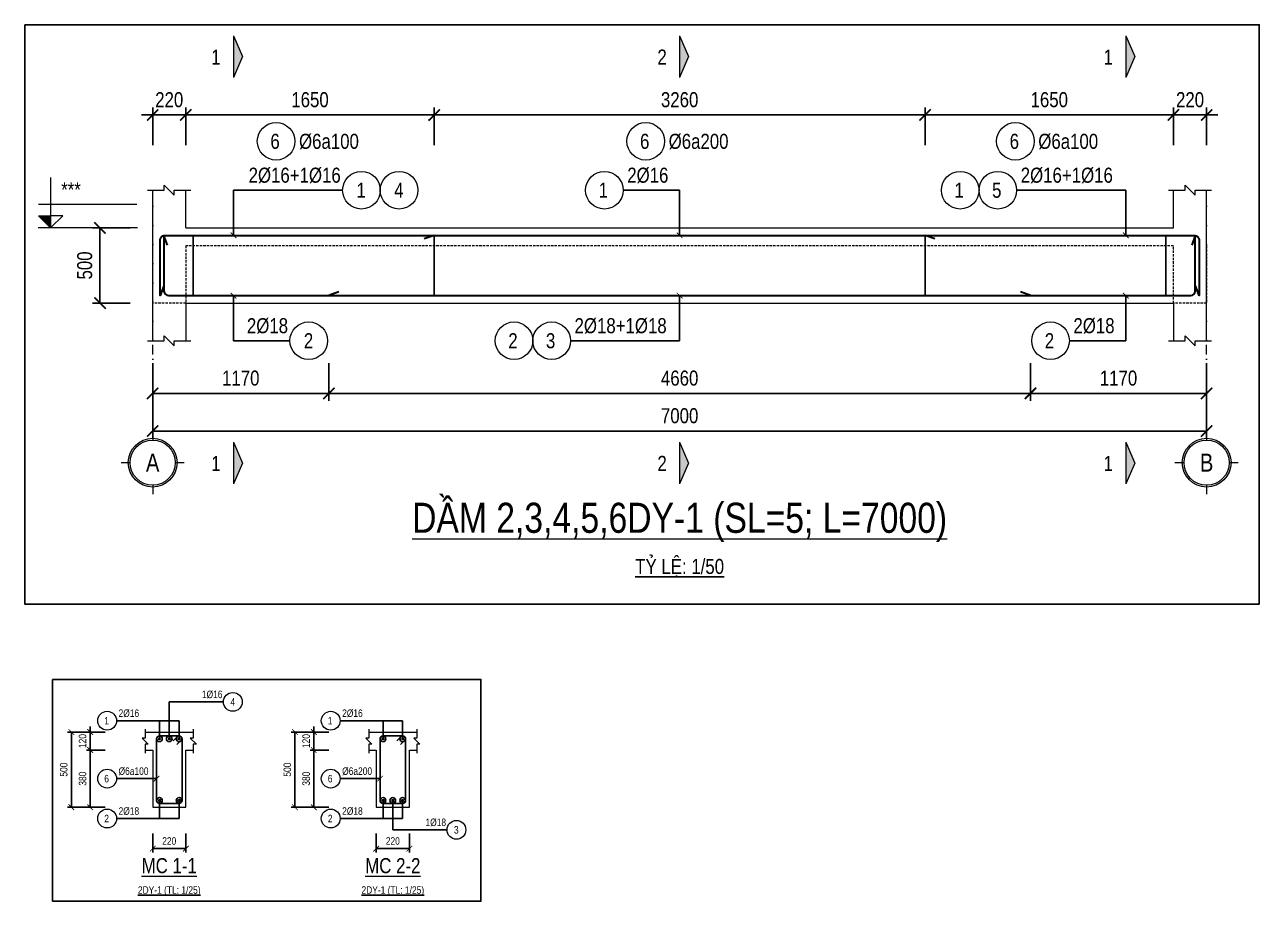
# Model space of a CAD drawing. Extents: x -165145 to 691808, y -202842 to 311040.
# Drawn here: x 213845 to 222045, y -94045 to -88220 of the extents above; entities that cross this region are included whole.
import ezdxf
from ezdxf.enums import TextEntityAlignment as Align

# ---------------------------------------------------------------- set-up
doc = ezdxf.new("R2010")
doc.units = 0
doc.header["$LTSCALE"] = 10
doc.header["$MEASUREMENT"] = 0
doc.linetypes.add('DASHDOT2', pattern=[12.7, 6.35, -3.175, 0, -3.175])
doc.linetypes.add('HIDDEN', pattern=[2.3807, 1.587, -0.7937])
doc.layers.get('0').update_dxf_attribs({"linetype": 'CONTINUOUS'})
doc.layers.get('Defpoints').update_dxf_attribs({"color": 5, "linetype": 'CONTINUOUS'})
for name, color, linetype, lineweight in [('DCE_BaoBeTong', 4, 'CONTINUOUS', 18), ('DCE_Block', 8, 'CONTINUOUS', 9), ('DCE_Dim', 254, 'CONTINUOUS', 9), ('DCE_MCZiCZac', 144, 'CONTINUOUS', 13), ('DCE_NetKhuat', 9, 'HIDDEN', 5), ('Dce_text', 7, 'CONTINUOUS', 13), ('DCE_ThepChu', 1, 'CONTINUOUS', 35), ('DCE_ThepDai', 220, 'CONTINUOUS', 25), ('DCE_Truc', 8, 'DASHDOT2', 13)]:
    doc.layers.add(name, color=color, linetype=linetype, lineweight=lineweight)
doc.styles.add('Dce_Text', font='arial.ttf', dxfattribs={"width": 0.8})
doc.dimstyles.new('Dce_207MV', dxfattribs={"dimscale": 25, "dimtxt": 2.5, "dimasz": 1.5, "dimexe": 1, "dimexo": 2, "dimgap": 1, "dimtad": 1, "dimdec": 0, "dimrnd": 5, "dimtxsty": 'Dce_Text', "dimblk": 'ARCHTICK', "dimcen": 2.5, "dimclrd": 8, "dimclre": 8, "dimclrt": 3, "dimadec": 0, "dimazin": 0, "dimtfac": 1, "dimtdec": 0, "dimtix": 1, "dimtmove": 2, "dimatfit": 3, "dimldrblk": 'DOTBLANK', "dimfxl": 1, "dimarcsym": 0})
doc.dimstyles.new('Dce_208MV', dxfattribs={"dimscale": 25, "dimtxt": 2.5, "dimasz": 1.5, "dimexe": 1, "dimexo": 2, "dimgap": 1, "dimtad": 1, "dimdec": 0, "dimrnd": 5, "dimtxsty": 'Dce_Text', "dimblk": 'ARCHTICK', "dimcen": 2.5, "dimclrd": 8, "dimclre": 8, "dimclrt": 3, "dimadec": 0, "dimazin": 0, "dimtfac": 1, "dimtdec": 0, "dimtix": 1, "dimtmove": 2, "dimatfit": 3, "dimldrblk": 'ARCHTICK', "dimfxl": 1, "dimarcsym": 0})
doc.dimstyles.new('Dce_25MV', dxfattribs={"dimscale": 25, "dimtxt": 2, "dimasz": 1.5, "dimexe": 1, "dimexo": 2, "dimgap": 1, "dimtad": 1, "dimdec": 0, "dimrnd": 5, "dimtxsty": 'Dce_Text', "dimblk": 'ARCHTICK', "dimcen": 2.5, "dimclrd": 8, "dimclre": 8, "dimclrt": 3, "dimadec": 0, "dimazin": 0, "dimtfac": 1, "dimtdec": 0, "dimtix": 1, "dimtmove": 2, "dimatfit": 3, "dimldrblk": 'OBLIQUE', "dimfxl": 4, "dimfxlon": 1, "dimarcsym": 0})
doc.dimstyles.new('Dce_50MV', dxfattribs={"dimscale": 50, "dimtxt": 2, "dimasz": 1.5, "dimexe": 1, "dimexo": 2, "dimgap": 1, "dimtad": 1, "dimdec": 0, "dimtxsty": 'Dce_Text', "dimblk": 'ARCHTICK', "dimcen": 2.5, "dimclrd": 8, "dimclre": 8, "dimclrt": 3, "dimadec": 0, "dimazin": 0, "dimtfac": 1, "dimtdec": 0, "dimtix": 1, "dimtmove": 2, "dimatfit": 3, "dimldrblk": 'ARCHTICK', "dimfxl": 4, "dimfxlon": 1, "dimarcsym": 0})

# ---------------------------------------------------------------- blocks, each defined once
blk = doc.blocks.new('Dce_KhTenDam')
at = {"color": 255, "linetype": 'ByBlock', "lineweight": -2, "style": 'Dce_Text', "width": 0.8}
blk.add_attdef('TENDAM', text='', height=2, dxfattribs=at).set_placement((0, 0.735), align=Align.CENTER)
at = {"color": 11, "lineweight": 25, "style": 'Dce_Text', "width": 0.8}
blk.add_attdef('TL', text='', height=1, dxfattribs=at).set_placement((0, -1.999), align=Align.CENTER)
blk = doc.blocks.new('Dce_CaoTrinh')
blk.add_hatch(color=256).paths.add_polyline_path([(-11.56, 1.6), (-13.17, 1.6), (-11.56, 0)])
at = {"ltscale": 50}
h = blk.add_hatch(dxfattribs=at)
h.set_pattern_fill('ANSI31', color=8, scale=1.406251, style=0)
h.set_pattern_definition([(45, (-11.5613, 0), (-3.157, 3.157), [])])
h.paths.add_polyline_path([(-11.56, 1.6), (-11.56, 0), (-9.95, 1.6)])
at = {"color": 8, "ltscale": 50}
for p, q in [((-13.15, 3.14), (-0.09, 3.14)), ((0, 0), (-13.2, 0))]:
    blk.add_line(p, q, dxfattribs=at)
for points in [[(-11.56, 6.69), (-11.56, 0)], [(-11.56, 0), (-13.17, 1.6), (-11.56, 1.6)], [(-11.56, 0), (-9.95, 1.6), (-11.56, 1.6)]]:
    blk.add_lwpolyline(points, dxfattribs=at)
at = {"color": 3, "style": 'Dce_Text', "width": 0.8}
blk.add_attdef('CT', (-10.15, 4.07), '', height=2, dxfattribs=at)
blk = doc.blocks.new('Dce_KhTenTruc')
at = {"layer": 'DCE_Block'}
blk.add_circle((0, -3.5), 2.7, dxfattribs=at)
at = {"layer": 'DCE_Block', "color": 3}
blk.add_circle((0, -3.5), 2.5, dxfattribs=at)
at = {"layer": 'DCE_Truc'}
for p, q in [((0, 0), (0, -1)), ((-3.5, -3.5), (-2.5, -3.5)), ((2.5, -3.5), (3.5, -3.5)), ((0, -6), (0, -7))]:
    blk.add_line(p, q, dxfattribs=at)
at = {"layer": 'Dce_text', "color": 2, "style": 'Dce_Text', "width": 0.8}
blk.add_attdef('TRUC', text='', height=2, dxfattribs=at).set_placement((0, -4.5), align=Align.CENTER)
blk = doc.blocks.new('_ArchTick')
at = {"color": 0, "linetype": 'ByBlock', "const_width": 0.15}
blk.add_lwpolyline([(-0.5, -0.5), (0.5, 0.5)], dxfattribs=at)
blk = doc.blocks.new('*D2262')
at = {"layer": 'DCE_Dim', "color": 8, "lineweight": -2, "transparency": 16777216}
for p, q in [((214545.4, -89570.1), (214295.4, -89570.1)), ((214345.4, -89570.1), (214345.4, -90070.1)), ((214545.4, -90070.1), (214295.4, -90070.1))]:
    blk.add_line(p, q, dxfattribs=at)
at = {"layer": 'Defpoints', "color": 0, "transparency": 16777216}
for p in [(214695.4, -89570.1), (214345.4, -90070.1), (214695.4, -90070.1)]:
    blk.add_point(p, dxfattribs=at)
at = {"layer": 'DCE_Dim', "color": 8, "lineweight": -2, "transparency": 16777216, "xscale": 75, "yscale": 75, "zscale": 75}
for p, rotation in [((214345.4, -89570.1), 90), ((214345.4, -90070.1), 270)]:
    blk.add_blockref('_ArchTick', p, dxfattribs=dict(at, rotation=rotation))
at = {"layer": 'DCE_Dim', "color": 3, "transparency": 16777216, "insert": (214244.3, -89820.1), "char_height": 100, "attachment_point": 5, "rotation": 90, "style": 'Dce_Text'}
blk.add_mtext('500', dxfattribs=at)
blk = doc.blocks.new('*D2263')
at = {"layer": 'DCE_Dim', "color": 8, "lineweight": -2, "transparency": 16777216}
for p, q in [((214695.4, -90720.1), (214695.4, -90970.1)), ((221695.4, -90720.1), (221695.4, -90970.1)), ((214695.4, -90920.1), (221695.4, -90920.1))]:
    blk.add_line(p, q, dxfattribs=at)
at = {"layer": 'Defpoints', "color": 0, "transparency": 16777216}
for p in [(214695.4, -90320.1), (221695.4, -90320.1), (221695.4, -90920.1)]:
    blk.add_point(p, dxfattribs=at)
at = {"layer": 'DCE_Dim', "color": 8, "lineweight": -2, "transparency": 16777216, "xscale": 75, "yscale": 75, "zscale": 75, "rotation": 180}
blk.add_blockref('_ArchTick', (214695.4, -90920.1), dxfattribs=at)
at = {"layer": 'DCE_Dim', "color": 8, "lineweight": -2, "transparency": 16777216, "xscale": 75, "yscale": 75, "zscale": 75}
blk.add_blockref('_ArchTick', (221695.4, -90920.1), dxfattribs=at)
at = {"layer": 'DCE_Dim', "color": 3, "transparency": 16777216, "insert": (218195.4, -90819.1), "char_height": 100, "attachment_point": 5, "style": 'Dce_Text'}
blk.add_mtext('7000', dxfattribs=at)
blk = doc.blocks.new('*D2264')
at = {"layer": 'DCE_Dim', "color": 8, "lineweight": -2, "transparency": 16777216}
for p, q in [((214695.4, -90470.1), (214695.4, -90720.1)), ((215865.4, -90470.1), (215865.4, -90720.1)), ((214695.4, -90670.1), (215865.4, -90670.1))]:
    blk.add_line(p, q, dxfattribs=at)
at = {"layer": 'Defpoints', "color": 0, "transparency": 16777216}
for p in [(214695.4, -90320.1), (215865.4, -90320.1), (215865.4, -90670.1)]:
    blk.add_point(p, dxfattribs=at)
at = {"layer": 'DCE_Dim', "color": 8, "lineweight": -2, "transparency": 16777216, "xscale": 75, "yscale": 75, "zscale": 75, "rotation": 180}
blk.add_blockref('_ArchTick', (214695.4, -90670.1), dxfattribs=at)
at = {"layer": 'DCE_Dim', "color": 8, "lineweight": -2, "transparency": 16777216, "xscale": 75, "yscale": 75, "zscale": 75}
blk.add_blockref('_ArchTick', (215865.4, -90670.1), dxfattribs=at)
at = {"layer": 'DCE_Dim', "color": 3, "transparency": 16777216, "insert": (215280.4, -90569.1), "char_height": 100, "attachment_point": 5, "style": 'Dce_Text'}
blk.add_mtext('1170', dxfattribs=at)
blk = doc.blocks.new('*D2265')
at = {"layer": 'DCE_Dim', "color": 8, "lineweight": -2, "transparency": 16777216}
for p, q in [((215865.4, -90470.1), (215865.4, -90720.1)), ((220525.4, -90470.1), (220525.4, -90720.1)), ((215865.4, -90670.1), (220525.4, -90670.1))]:
    blk.add_line(p, q, dxfattribs=at)
at = {"layer": 'Defpoints', "color": 0, "transparency": 16777216}
for p in [(215865.4, -90320.1), (220525.4, -90320.1), (220525.4, -90670.1)]:
    blk.add_point(p, dxfattribs=at)
at = {"layer": 'DCE_Dim', "color": 8, "lineweight": -2, "transparency": 16777216, "xscale": 75, "yscale": 75, "zscale": 75, "rotation": 180}
blk.add_blockref('_ArchTick', (215865.4, -90670.1), dxfattribs=at)
at = {"layer": 'DCE_Dim', "color": 8, "lineweight": -2, "transparency": 16777216, "xscale": 75, "yscale": 75, "zscale": 75}
blk.add_blockref('_ArchTick', (220525.4, -90670.1), dxfattribs=at)
at = {"layer": 'DCE_Dim', "color": 3, "transparency": 16777216, "insert": (218195.4, -90569.1), "char_height": 100, "attachment_point": 5, "style": 'Dce_Text'}
blk.add_mtext('4660', dxfattribs=at)
blk = doc.blocks.new('*D2266')
at = {"layer": 'DCE_Dim', "color": 8, "lineweight": -2, "transparency": 16777216}
for p, q in [((220525.4, -90470.1), (220525.4, -90720.1)), ((221695.4, -90470.1), (221695.4, -90720.1)), ((220525.4, -90670.1), (221695.4, -90670.1))]:
    blk.add_line(p, q, dxfattribs=at)
at = {"layer": 'Defpoints', "color": 0, "transparency": 16777216}
for p in [(220525.4, -90320.1), (221695.4, -90320.1), (221695.4, -90670.1)]:
    blk.add_point(p, dxfattribs=at)
at = {"layer": 'DCE_Dim', "color": 8, "lineweight": -2, "transparency": 16777216, "xscale": 75, "yscale": 75, "zscale": 75, "rotation": 180}
blk.add_blockref('_ArchTick', (220525.4, -90670.1), dxfattribs=at)
at = {"layer": 'DCE_Dim', "color": 8, "lineweight": -2, "transparency": 16777216, "xscale": 75, "yscale": 75, "zscale": 75}
blk.add_blockref('_ArchTick', (221695.4, -90670.1), dxfattribs=at)
at = {"layer": 'DCE_Dim', "color": 3, "transparency": 16777216, "insert": (221110.4, -90569.1), "char_height": 100, "attachment_point": 5, "style": 'Dce_Text'}
blk.add_mtext('1170', dxfattribs=at)
blk = doc.blocks.new('*D2267')
at = {"layer": 'DCE_Dim', "color": 8, "lineweight": -2, "transparency": 16777216}
for p, q in [((214695.4, -89020.1), (214695.4, -88770.1)), ((214915.4, -89020.1), (214915.4, -88770.1)), ((214695.4, -88820.1), (214620.4, -88820.1)), ((214695.4, -88820.1), (214915.4, -88820.1)), ((214915.4, -88820.1), (214990.4, -88820.1))]:
    blk.add_line(p, q, dxfattribs=at)
at = {"layer": 'Defpoints', "color": 0, "transparency": 16777216}
for p in [(214915.4, -88820.1), (214695.4, -89320.1), (214915.4, -89320.1)]:
    blk.add_point(p, dxfattribs=at)
at = {"layer": 'DCE_Dim', "color": 8, "lineweight": -2, "transparency": 16777216, "xscale": 75, "yscale": 75, "zscale": 75}
blk.add_blockref('_ArchTick', (214695.4, -88820.1), dxfattribs=at)
at = {"layer": 'DCE_Dim', "color": 8, "lineweight": -2, "transparency": 16777216, "xscale": 75, "yscale": 75, "zscale": 75, "rotation": 180}
blk.add_blockref('_ArchTick', (214915.4, -88820.1), dxfattribs=at)
at = {"layer": 'DCE_Dim', "color": 3, "transparency": 16777216, "insert": (214805.4, -88719.1), "char_height": 100, "attachment_point": 5, "style": 'Dce_Text'}
blk.add_mtext('220', dxfattribs=at)
blk = doc.blocks.new('*D2268')
at = {"layer": 'DCE_Dim', "color": 8, "lineweight": -2, "transparency": 16777216}
for p, q in [((214915.4, -89020.1), (214915.4, -88770.1)), ((216565.4, -89020.1), (216565.4, -88770.1)), ((214915.4, -88820.1), (216565.4, -88820.1))]:
    blk.add_line(p, q, dxfattribs=at)
at = {"layer": 'Defpoints', "color": 0, "transparency": 16777216}
for p in [(216565.4, -88820.1), (214915.4, -89320.1), (216565.4, -89320.1)]:
    blk.add_point(p, dxfattribs=at)
at = {"layer": 'DCE_Dim', "color": 8, "lineweight": -2, "transparency": 16777216, "xscale": 75, "yscale": 75, "zscale": 75, "rotation": 180}
blk.add_blockref('_ArchTick', (214915.4, -88820.1), dxfattribs=at)
at = {"layer": 'DCE_Dim', "color": 8, "lineweight": -2, "transparency": 16777216, "xscale": 75, "yscale": 75, "zscale": 75}
blk.add_blockref('_ArchTick', (216565.4, -88820.1), dxfattribs=at)
at = {"layer": 'DCE_Dim', "color": 3, "transparency": 16777216, "insert": (215740.4, -88719.1), "char_height": 100, "attachment_point": 5, "style": 'Dce_Text'}
blk.add_mtext('1650', dxfattribs=at)
blk = doc.blocks.new('Dce_KhtThepDai')
blk.add_circle((-4.5, -3.5), 2.5)
at = {"color": 11, "style": 'Dce_Text', "width": 0.8}
blk.add_attdef('SH', text='', height=2, dxfattribs=at).set_placement((-4.64, -4.5), align=Align.CENTER)
at = {"color": 3, "style": 'Dce_Text', "width": 0.8}
blk.add_attdef('DKVAKC', (-1.46, -4.5), '', height=2, dxfattribs=at)
blk = doc.blocks.new('*D2269')
at = {"layer": 'DCE_Dim', "color": 8, "lineweight": -2, "transparency": 16777216}
for p, q in [((216565.4, -89020.1), (216565.4, -88770.1)), ((219825.4, -89020.1), (219825.4, -88770.1)), ((216565.4, -88820.1), (219825.4, -88820.1))]:
    blk.add_line(p, q, dxfattribs=at)
at = {"layer": 'Defpoints', "color": 0, "transparency": 16777216}
for p in [(219825.4, -88820.1), (216565.4, -89320.1), (219825.4, -89320.1)]:
    blk.add_point(p, dxfattribs=at)
at = {"layer": 'DCE_Dim', "color": 8, "lineweight": -2, "transparency": 16777216, "xscale": 75, "yscale": 75, "zscale": 75, "rotation": 180}
blk.add_blockref('_ArchTick', (216565.4, -88820.1), dxfattribs=at)
at = {"layer": 'DCE_Dim', "color": 8, "lineweight": -2, "transparency": 16777216, "xscale": 75, "yscale": 75, "zscale": 75}
blk.add_blockref('_ArchTick', (219825.4, -88820.1), dxfattribs=at)
at = {"layer": 'DCE_Dim', "color": 3, "transparency": 16777216, "insert": (218195.4, -88719), "char_height": 100, "attachment_point": 5, "style": 'Dce_Text'}
blk.add_mtext('3260', dxfattribs=at)
blk = doc.blocks.new('*D2270')
at = {"layer": 'DCE_Dim', "color": 8, "lineweight": -2, "transparency": 16777216}
for p, q in [((219825.4, -89020.1), (219825.4, -88770.1)), ((221475.4, -89020.1), (221475.4, -88770.1)), ((219825.4, -88820.1), (221475.4, -88820.1))]:
    blk.add_line(p, q, dxfattribs=at)
at = {"layer": 'Defpoints', "color": 0, "transparency": 16777216}
for p in [(221475.4, -88820.1), (219825.4, -89320.1), (221475.4, -89320.1)]:
    blk.add_point(p, dxfattribs=at)
at = {"layer": 'DCE_Dim', "color": 8, "lineweight": -2, "transparency": 16777216, "xscale": 75, "yscale": 75, "zscale": 75, "rotation": 180}
blk.add_blockref('_ArchTick', (219825.4, -88820.1), dxfattribs=at)
at = {"layer": 'DCE_Dim', "color": 8, "lineweight": -2, "transparency": 16777216, "xscale": 75, "yscale": 75, "zscale": 75}
blk.add_blockref('_ArchTick', (221475.4, -88820.1), dxfattribs=at)
at = {"layer": 'DCE_Dim', "color": 3, "transparency": 16777216, "insert": (220650.4, -88719.1), "char_height": 100, "attachment_point": 5, "style": 'Dce_Text'}
blk.add_mtext('1650', dxfattribs=at)
blk = doc.blocks.new('*D2271')
at = {"layer": 'DCE_Dim', "color": 8, "lineweight": -2, "transparency": 16777216}
for p, q in [((221475.4, -89020.1), (221475.4, -88770.1)), ((221695.4, -89020.1), (221695.4, -88770.1)), ((221475.4, -88820.1), (221400.4, -88820.1)), ((221475.4, -88820.1), (221695.4, -88820.1)), ((221695.4, -88820.1), (221770.4, -88820.1))]:
    blk.add_line(p, q, dxfattribs=at)
at = {"layer": 'Defpoints', "color": 0, "transparency": 16777216}
for p in [(221695.4, -88820.1), (221475.4, -89320.1), (221695.4, -89320.1)]:
    blk.add_point(p, dxfattribs=at)
at = {"layer": 'DCE_Dim', "color": 8, "lineweight": -2, "transparency": 16777216, "xscale": 75, "yscale": 75, "zscale": 75}
blk.add_blockref('_ArchTick', (221475.4, -88820.1), dxfattribs=at)
at = {"layer": 'DCE_Dim', "color": 8, "lineweight": -2, "transparency": 16777216, "xscale": 75, "yscale": 75, "zscale": 75, "rotation": 180}
blk.add_blockref('_ArchTick', (221695.4, -88820.1), dxfattribs=at)
at = {"layer": 'DCE_Dim', "color": 3, "transparency": 16777216, "insert": (221585.4, -88719.1), "char_height": 100, "attachment_point": 5, "style": 'Dce_Text'}
blk.add_mtext('220', dxfattribs=at)
blk = doc.blocks.new('Dce_KhtMcThepChu')
blk.add_circle((-2.5, 0), 2.5)
at = {"color": 3, "style": 'Dce_Text', "width": 0.8}
blk.add_attdef('DKVAKC', (0.54, 1), '', height=2, dxfattribs=at)
at = {"color": 11, "style": 'Dce_Text', "width": 0.8}
blk.add_attdef('SH', text='', height=2, dxfattribs=at).set_placement((-2.64, -1), align=Align.CENTER)
blk = doc.blocks.new('Dce_KhMatCat')
at = {"color": 255, "linetype": 'ByBlock', "lineweight": -2, "style": 'Dce_Text', "width": 0.8}
blk.add_attdef('TENMATCAT', text='', height=2, dxfattribs=at).set_placement((0, 0.74), align=Align.CENTER)
at = {"color": 11, "lineweight": 25, "style": 'Dce_Text', "width": 0.8}
blk.add_attdef('TL', text='', height=1, dxfattribs=at).set_placement((0, -2), align=Align.CENTER)
blk = doc.blocks.new('*D2272')
at = {"layer": 'DCE_Dim', "color": 8, "lineweight": -2, "transparency": 16777216}
for p, q in [((214255.4, -92920.1), (214130.4, -92920.1)), ((214155.4, -92920.1), (214155.4, -93420.1)), ((214255.4, -93420.1), (214130.4, -93420.1))]:
    blk.add_line(p, q, dxfattribs=at)
at = {"layer": 'Defpoints', "color": 0, "transparency": 16777216}
for p in [(214455.4, -92920.1), (214155.4, -93420.1), (214455.4, -93420.1)]:
    blk.add_point(p, dxfattribs=at)
at = {"layer": 'DCE_Dim', "color": 8, "lineweight": -2, "transparency": 16777216, "xscale": 37.5, "yscale": 37.5, "zscale": 37.5}
for p, rotation in [((214155.4, -92920.1), 90), ((214155.4, -93420.1), 270)]:
    blk.add_blockref('_ArchTick', p, dxfattribs=dict(at, rotation=rotation))
at = {"layer": 'DCE_Dim', "color": 3, "transparency": 16777216, "insert": (214104.9, -93170.1), "char_height": 50, "attachment_point": 5, "rotation": 90, "style": 'Dce_Text'}
blk.add_mtext('500', dxfattribs=at)
blk = doc.blocks.new('_Oblique')
at = {"color": 0, "linetype": 'ByBlock', "lineweight": -2}
blk.add_line((-0.5, -0.5), (0.5, 0.5), dxfattribs=at)
blk = doc.blocks.new('*D2273')
at = {"layer": 'DCE_Dim', "color": 8, "lineweight": -2, "transparency": 16777216}
for p, q in [((214280.4, -92920.1), (214280.4, -92882.6)), ((214380.4, -92920.1), (214255.4, -92920.1)), ((214280.4, -92920.1), (214280.4, -93040.1)), ((214380.4, -93040.1), (214255.4, -93040.1)), ((214280.4, -93040.1), (214280.4, -93077.6))]:
    blk.add_line(p, q, dxfattribs=at)
at = {"layer": 'Defpoints', "color": 0, "transparency": 16777216}
for p in [(214455.4, -92920.1), (214280.4, -93040.1), (214455.4, -93040.1)]:
    blk.add_point(p, dxfattribs=at)
at = {"layer": 'DCE_Dim', "color": 8, "lineweight": -2, "transparency": 16777216, "xscale": 37.5, "yscale": 37.5, "zscale": 37.5}
for p, rotation in [((214280.4, -92920.1), 270), ((214280.4, -93040.1), 90)]:
    blk.add_blockref('_ArchTick', p, dxfattribs=dict(at, rotation=rotation))
at = {"layer": 'DCE_Dim', "color": 3, "transparency": 16777216, "insert": (214229.9, -92980.1), "char_height": 50, "attachment_point": 5, "rotation": 90, "style": 'Dce_Text'}
blk.add_mtext('120', dxfattribs=at)
blk = doc.blocks.new('*D2274')
at = {"layer": 'DCE_Dim', "color": 8, "lineweight": -2, "transparency": 16777216}
for p, q in [((214380.4, -93040.1), (214255.4, -93040.1)), ((214280.4, -93040.1), (214280.4, -93420.1)), ((214380.4, -93420.1), (214255.4, -93420.1))]:
    blk.add_line(p, q, dxfattribs=at)
at = {"layer": 'Defpoints', "color": 0, "transparency": 16777216}
for p in [(214455.4, -93040.1), (214280.4, -93420.1), (214455.4, -93420.1)]:
    blk.add_point(p, dxfattribs=at)
at = {"layer": 'DCE_Dim', "color": 8, "lineweight": -2, "transparency": 16777216, "xscale": 37.5, "yscale": 37.5, "zscale": 37.5}
for p, rotation in [((214280.4, -93040.1), 90), ((214280.4, -93420.1), 270)]:
    blk.add_blockref('_ArchTick', p, dxfattribs=dict(at, rotation=rotation))
at = {"layer": 'DCE_Dim', "color": 3, "transparency": 16777216, "insert": (214229.9, -93230.1), "char_height": 50, "attachment_point": 5, "rotation": 90, "style": 'Dce_Text'}
blk.add_mtext('380', dxfattribs=at)
blk = doc.blocks.new('*D2275')
at = {"layer": 'DCE_Dim', "color": 8, "lineweight": -2, "transparency": 16777216}
for p, q in [((214695.4, -93595.1), (214695.4, -93720.1)), ((214915.4, -93595.1), (214915.4, -93720.1)), ((214695.4, -93695.1), (214915.4, -93695.1))]:
    blk.add_line(p, q, dxfattribs=at)
at = {"layer": 'Defpoints', "color": 0, "transparency": 16777216}
for p in [(214695.4, -93520.1), (214915.4, -93520.1), (214915.4, -93695.1)]:
    blk.add_point(p, dxfattribs=at)
at = {"layer": 'DCE_Dim', "color": 8, "lineweight": -2, "transparency": 16777216, "xscale": 37.5, "yscale": 37.5, "zscale": 37.5, "rotation": 180}
blk.add_blockref('_ArchTick', (214695.4, -93695.1), dxfattribs=at)
at = {"layer": 'DCE_Dim', "color": 8, "lineweight": -2, "transparency": 16777216, "xscale": 37.5, "yscale": 37.5, "zscale": 37.5}
blk.add_blockref('_ArchTick', (214915.4, -93695.1), dxfattribs=at)
at = {"layer": 'DCE_Dim', "color": 3, "transparency": 16777216, "insert": (214805.4, -93644.6), "char_height": 50, "attachment_point": 5, "style": 'Dce_Text'}
blk.add_mtext('220', dxfattribs=at)
blk = doc.blocks.new('_DotBlank')
at = {"color": 0, "linetype": 'ByBlock', "lineweight": -2}
blk.add_line((-0.5, 0), (-1, 0), dxfattribs=at)
blk.add_circle((0, 0), 0.5, dxfattribs=at)
blk = doc.blocks.new('Dce_McThepChu')
at = {"color": 0}
for p, q in [((-0.5, 0), (0.5, 0)), ((-0.35, 0.35), (0.35, -0.35)), ((0.35, 0.35), (-0.35, -0.35)), ((0, 0.5), (0, -0.5))]:
    blk.add_line(p, q, dxfattribs=at)
at = {"color": 0, "const_width": 0.0833}
blk.add_lwpolyline([(-0.5, 0, 1), (0.5, 0, 1), (-0.5, 0, 1)], format="xyb", dxfattribs=at)
blk = doc.blocks.new('Dce_KhtMcThepTangCuong')
blk.add_circle((2.5, 0), 2.5)
at = {"color": 3, "style": 'Dce_Text', "width": 0.8}
blk.add_attdef('DKVAKC', text='', height=2, dxfattribs=at).set_placement((-0.25, 1), align=Align.RIGHT)
at = {"color": 11, "style": 'Dce_Text', "width": 0.8}
blk.add_attdef('SH', text='', height=2, dxfattribs=at).set_placement((2.47, -1), align=Align.CENTER)
blk = doc.blocks.new('*D2276')
at = {"layer": 'DCE_Dim', "color": 8, "lineweight": -2, "transparency": 16777216}
for p, q in [((215740.4, -92920.1), (215615.4, -92920.1)), ((215640.4, -92920.1), (215640.4, -93420.1)), ((215740.4, -93420.1), (215615.4, -93420.1))]:
    blk.add_line(p, q, dxfattribs=at)
at = {"layer": 'Defpoints', "color": 0, "transparency": 16777216}
for p in [(215940.4, -92920.1), (215640.4, -93420.1), (215940.4, -93420.1)]:
    blk.add_point(p, dxfattribs=at)
at = {"layer": 'DCE_Dim', "color": 8, "lineweight": -2, "transparency": 16777216, "xscale": 37.5, "yscale": 37.5, "zscale": 37.5}
for p, rotation in [((215640.4, -92920.1), 90), ((215640.4, -93420.1), 270)]:
    blk.add_blockref('_ArchTick', p, dxfattribs=dict(at, rotation=rotation))
at = {"layer": 'DCE_Dim', "color": 3, "transparency": 16777216, "insert": (215589.9, -93170.1), "char_height": 50, "attachment_point": 5, "rotation": 90, "style": 'Dce_Text'}
blk.add_mtext('500', dxfattribs=at)
blk = doc.blocks.new('*D2277')
at = {"layer": 'DCE_Dim', "color": 8, "lineweight": -2, "transparency": 16777216}
for p, q in [((215765.4, -92920.1), (215765.4, -92882.6)), ((215865.4, -92920.1), (215740.4, -92920.1)), ((215765.4, -92920.1), (215765.4, -93040.1)), ((215865.4, -93040.1), (215740.4, -93040.1)), ((215765.4, -93040.1), (215765.4, -93077.6))]:
    blk.add_line(p, q, dxfattribs=at)
at = {"layer": 'Defpoints', "color": 0, "transparency": 16777216}
for p in [(215940.4, -92920.1), (215765.4, -93040.1), (215940.4, -93040.1)]:
    blk.add_point(p, dxfattribs=at)
at = {"layer": 'DCE_Dim', "color": 8, "lineweight": -2, "transparency": 16777216, "xscale": 37.5, "yscale": 37.5, "zscale": 37.5}
for p, rotation in [((215765.4, -92920.1), 270), ((215765.4, -93040.1), 90)]:
    blk.add_blockref('_ArchTick', p, dxfattribs=dict(at, rotation=rotation))
at = {"layer": 'DCE_Dim', "color": 3, "transparency": 16777216, "insert": (215714.9, -92980.1), "char_height": 50, "attachment_point": 5, "rotation": 90, "style": 'Dce_Text'}
blk.add_mtext('120', dxfattribs=at)
blk = doc.blocks.new('*D2278')
at = {"layer": 'DCE_Dim', "color": 8, "lineweight": -2, "transparency": 16777216}
for p, q in [((215865.4, -93040.1), (215740.4, -93040.1)), ((215765.4, -93040.1), (215765.4, -93420.1)), ((215865.4, -93420.1), (215740.4, -93420.1))]:
    blk.add_line(p, q, dxfattribs=at)
at = {"layer": 'Defpoints', "color": 0, "transparency": 16777216}
for p in [(215940.4, -93040.1), (215765.4, -93420.1), (215940.4, -93420.1)]:
    blk.add_point(p, dxfattribs=at)
at = {"layer": 'DCE_Dim', "color": 8, "lineweight": -2, "transparency": 16777216, "xscale": 37.5, "yscale": 37.5, "zscale": 37.5}
for p, rotation in [((215765.4, -93040.1), 90), ((215765.4, -93420.1), 270)]:
    blk.add_blockref('_ArchTick', p, dxfattribs=dict(at, rotation=rotation))
at = {"layer": 'DCE_Dim', "color": 3, "transparency": 16777216, "insert": (215714.9, -93230.1), "char_height": 50, "attachment_point": 5, "rotation": 90, "style": 'Dce_Text'}
blk.add_mtext('380', dxfattribs=at)
blk = doc.blocks.new('*D2279')
at = {"layer": 'DCE_Dim', "color": 8, "lineweight": -2, "transparency": 16777216}
for p, q in [((216180.4, -93595.1), (216180.4, -93720.1)), ((216400.4, -93595.1), (216400.4, -93720.1)), ((216180.4, -93695.1), (216400.4, -93695.1))]:
    blk.add_line(p, q, dxfattribs=at)
at = {"layer": 'Defpoints', "color": 0, "transparency": 16777216}
for p in [(216180.4, -93520.1), (216400.4, -93520.1), (216400.4, -93695.1)]:
    blk.add_point(p, dxfattribs=at)
at = {"layer": 'DCE_Dim', "color": 8, "lineweight": -2, "transparency": 16777216, "xscale": 37.5, "yscale": 37.5, "zscale": 37.5, "rotation": 180}
blk.add_blockref('_ArchTick', (216180.4, -93695.1), dxfattribs=at)
at = {"layer": 'DCE_Dim', "color": 8, "lineweight": -2, "transparency": 16777216, "xscale": 37.5, "yscale": 37.5, "zscale": 37.5}
blk.add_blockref('_ArchTick', (216400.4, -93695.1), dxfattribs=at)
at = {"layer": 'DCE_Dim', "color": 3, "transparency": 16777216, "insert": (216290.4, -93644.6), "char_height": 50, "attachment_point": 5, "style": 'Dce_Text'}
blk.add_mtext('220', dxfattribs=at)
blk = doc.blocks.new('DCE_MatCatA')
blk.add_hatch(color=3).paths.add_polyline_path([(0, 5.5), (0, 0), (1.18, 2.75)])
at = {"color": 3}
for p, q in [((0, 5.5), (0, 0)), ((0, 5.5), (1.18, 2.75)), ((1.18, 2.75), (0, 0))]:
    blk.add_line(p, q, dxfattribs=at)
at = {"color": 11, "style": 'Dce_Text', "width": 0.8}
blk.add_attdef('1', text='', height=2, dxfattribs=at).set_placement((-2.33, 1.7), align=Align.CENTER)
blk = doc.blocks.new('Dce_KhtThepLop1Phai')
for centre in [(2.5, 0), (7.5, 0)]:
    blk.add_circle(centre, 2.5)
at = {"color": 3, "style": 'Dce_Text', "width": 0.8}
blk.add_attdef('DKVAKC', text='', height=2, dxfattribs=at).set_placement((-0.25, 1), align=Align.RIGHT)
at = {"color": 11, "style": 'Dce_Text', "width": 0.8}
for tag, p in [('SH', (2.47, -1)), ('SH2', (7.47, -1))]:
    blk.add_attdef(tag, text='', height=2, dxfattribs=at).set_placement(p, align=Align.CENTER)
blk = doc.blocks.new('Dce_KhtThepLop1Trai')
for centre in [(-7.5, 0), (-2.5, 0)]:
    blk.add_circle(centre, 2.5)
at = {"color": 3, "style": 'Dce_Text', "width": 0.8}
blk.add_attdef('DKVAKC', (0.54, 1), '', height=2, dxfattribs=at)
at = {"color": 11, "style": 'Dce_Text', "width": 0.8}
for tag, p in [('SH', (-7.64, -1)), ('SH2', (-2.64, -1))]:
    blk.add_attdef(tag, text='', height=2, dxfattribs=at).set_placement(p, align=Align.CENTER)

msp = doc.modelspace()

# ---------------------------------------------------------------- linework, layer by layer
at = {"layer": 'DCE_BaoBeTong'}
for points in [[(214695.39833, -90320.11841), (214695.39833, -89320.11841)], [(214915.39833, -89570.11841), (214915.39833, -89320.11841)], [(221475.39833, -89570.11841), (221475.39833, -89320.11841)], [(221695.39833, -90320.11841), (221695.39833, -89320.11841)], [(214915.39833, -89570.11841), (221475.39833, -89570.11841)], [(214915.39833, -90070.11841), (221475.39833, -90070.11841)], [(214915.39833, -90070.11841), (214915.39833, -90320.11841)], [(221475.39833, -90070.11841), (221475.39833, -90320.11841)], [(214645.39833, -92920.11841), (214965.39833, -92920.11841)], [(216130.39833, -92920.11841), (216450.39833, -92920.11841)], [(214645.39833, -93040.11841), (214695.39833, -93040.11841), (214695.39833, -93420.11841), (214915.39833, -93420.11841), (214915.39833, -93040.11841), (214965.39833, -93040.11841)], [(216130.39833, -93040.11841), (216180.39833, -93040.11841), (216180.39833, -93420.11841), (216400.39833, -93420.11841), (216400.39833, -93040.11841), (216450.39833, -93040.11841)]]:
    msp.add_lwpolyline(points, dxfattribs=at)
at = {"layer": 'DCE_MCZiCZac'}
for points in [[(214662.065, -89320.11841), (214772.065, -89320.11841), (214772.065, -89286.78507), (214838.73167, -89353.45174), (214838.73167, -89320.11841), (214948.73167, -89320.11841)], [(221442.065, -89320.11841), (221552.065, -89320.11841), (221552.065, -89286.78507), (221618.73167, -89353.45174), (221618.73167, -89320.11841), (221728.73167, -89320.11841)], [(214662.065, -90320.11841), (214772.065, -90320.11841), (214772.065, -90286.78507), (214838.73167, -90353.45174), (214838.73167, -90320.11841), (214948.73167, -90320.11841)], [(221442.065, -90320.11841), (221552.065, -90320.11841), (221552.065, -90286.78507), (221618.73167, -90353.45174), (221618.73167, -90320.11841), (221728.73167, -90320.11841)], [(214645.39833, -92900.11841), (214645.39833, -92960.11841), (214625.39833, -92960.11841), (214665.39833, -93000.11841), (214645.39833, -93000.11841), (214645.39833, -93060.11841)], [(214965.39833, -92900.11841), (214965.39833, -92960.11841), (214945.39833, -92960.11841), (214985.39833, -93000.11841), (214965.39833, -93000.11841), (214965.39833, -93060.11841)], [(216130.39833, -92900.11841), (216130.39833, -92960.11841), (216110.39833, -92960.11841), (216150.39833, -93000.11841), (216130.39833, -93000.11841), (216130.39833, -93060.11841)], [(216450.39833, -92900.11841), (216450.39833, -92960.11841), (216430.39833, -92960.11841), (216470.39833, -93000.11841), (216450.39833, -93000.11841), (216450.39833, -93060.11841)]]:
    msp.add_lwpolyline(points, dxfattribs=at)
at = {"layer": 'DCE_NetKhuat'}
msp.add_lwpolyline([(221695.39833, -89690.11841), (221695.39833, -90070.11841), (221475.39833, -90070.11841), (221475.39833, -89690.11841), (214915.39833, -89690.11841), (214915.39833, -90070.11841), (214695.39833, -90070.11841), (214695.39833, -89690.11841)], dxfattribs=at)
at = {"layer": 'DCE_ThepChu'}
for points in [[(214769.33974, -89954.33992), (214745.39833, -90020.11841), (214745.39833, -89650.11841, -0.3926990817), (214775.39833, -89620.11841), (221615.39833, -89620.11841, -0.3926990817), (221645.39833, -89650.11841), (221645.39833, -90020.11841), (221621.45692, -89954.33992)], [(214769.33974, -89954.33992), (214745.39833, -90020.11841), (214745.39833, -89650.11841, -0.3926990817), (214775.39833, -89620.11841), (216565.39833, -89620.11841), (216499.61985, -89644.05982)], [(214794.33974, -89685.89689), (214770.39833, -89620.11841), (214770.39833, -89990.11841, 0.3926990817), (214800.39833, -90020.11841), (221590.39833, -90020.11841, 0.3926990817), (221620.39833, -89990.11841), (221620.39833, -89620.11841), (221596.45692, -89685.89689)], [(219891.17682, -89644.05982), (219825.39833, -89620.11841), (221615.39833, -89620.11841, -0.3926990817), (221645.39833, -89650.11841), (221645.39833, -90020.11841), (221621.45692, -89954.33992)]]:
    msp.add_lwpolyline(points, format="xyb", dxfattribs=at)
msp.add_lwpolyline([(215931.17682, -89996.177), (215865.39833, -90020.11841), (220525.39833, -90020.11841), (220459.61985, -89996.177)], dxfattribs=at)
at = {"layer": 'DCE_ThepDai'}
for points in [[(214965.39833, -89620.11841), (214965.39833, -90020.11841)], [(216565.39833, -89620.11841), (216565.39833, -90020.11841)], [(219825.39833, -89620.11841), (219825.39833, -90020.11841)], [(221425.39833, -89620.11841), (221425.39833, -90020.11841)]]:
    msp.add_lwpolyline(points, dxfattribs=at)
for points in [[(214831.45721, -92979.05953), (214865.39833, -92945.11841), (214870.39833, -92945.11841, -0.3926990817), (214890.39833, -92965.11841), (214890.39833, -93375.11841, -0.3926990817), (214870.39833, -93395.11841), (214740.39833, -93395.11841, -0.3926990817), (214720.39833, -93375.11841), (214720.39833, -92965.11841, -0.3926990817), (214740.39833, -92945.11841), (214870.39833, -92945.11841, -0.3926990817), (214890.39833, -92965.11841), (214890.39833, -92970.11841), (214856.45721, -93004.05953)], [(216316.45721, -92979.05953), (216350.39833, -92945.11841), (216355.39833, -92945.11841, -0.3926990817), (216375.39833, -92965.11841), (216375.39833, -93375.11841, -0.3926990817), (216355.39833, -93395.11841), (216225.39833, -93395.11841, -0.3926990817), (216205.39833, -93375.11841), (216205.39833, -92965.11841, -0.3926990817), (216225.39833, -92945.11841), (216355.39833, -92945.11841, -0.3926990817), (216375.39833, -92965.11841), (216375.39833, -92970.11841), (216341.45721, -93004.05953)]]:
    msp.add_lwpolyline(points, format="xyb", dxfattribs=at)
at = {"layer": 'DCE_Truc'}
for points in [[(214695.39833, -90920.11841), (214695.39833, -89320.11841)], [(221695.39833, -90920.11841), (221695.39833, -89320.11841)]]:
    msp.add_lwpolyline(points, dxfattribs=at)
at = {"layer": 'Defpoints'}
for points in [[(213845.39833, -88220.11841), (213845.39833, -92070.11841), (222045.39833, -92070.11841), (222045.39833, -88220.11841)], [(214030.39833, -92570.11841), (214030.39833, -94045.11841), (216875.39833, -94045.11841), (216875.39833, -92570.11841)]]:
    msp.add_lwpolyline(points, close=True, dxfattribs=at)

# ---------------------------------------------------------------- block references
at = {"layer": 'DCE_Block'}
for name, p, xscale, yscale, zscale, values in [('DCE_MatCatA', (215232.065, -88570.11841), 50, 50, 50, {'1': '1'}), ('DCE_MatCatA', (218195.39833, -88570.11841), 50, 50, 50, {'1': '2'}), ('DCE_MatCatA', (221158.73167, -88570.11841), 50, 50, 50, {'1': '1'}), ('Dce_KhtThepDai', (215740.39833, -88820.11841), 50, 50, 50, {'DKVAKC': '%%c6a100', 'SH': '6'}), ('Dce_KhtThepDai', (218195.39833, -88820.11841), 50, 50, 50, {'DKVAKC': '%%c6a200', 'SH': '6'}), ('Dce_KhtThepDai', (220650.39833, -88820.11841), 50, 50, 50, {'DKVAKC': '%%c6a100', 'SH': '6'}), ('Dce_KhtThepLop1Phai', (215957.065, -89320.11841), 50, 50, 50, {'SH2': '4', 'DKVAKC': '2%%c16+1%%c16', 'SH': '1'}), ('Dce_KhtMcThepChu', (217820.39833, -89320.11841), 50, 50, 50, {'DKVAKC': '2%%c16', 'SH': '1'}), ('Dce_KhtThepLop1Trai', (220433.73167, -89320.11841), 50, 50, 50, {'DKVAKC': '2%%c16+1%%c16', 'SH2': '5', 'SH': '1'}), ('Dce_CaoTrinh', (214595.39833, -89570.11841), 50, 50, 50, {'CT': '***  '}), ('Dce_KhtMcThepTangCuong', (215607.065, -90320.11841), 50, 50, 50, {'SH': '2', 'DKVAKC': '2%%c18'}), ('Dce_KhtThepLop1Trai', (217470.39833, -90320.11841), 50, 50, 50, {'DKVAKC': '2%%c18+1%%c18', 'SH2': '3', 'SH': '2'}), ('Dce_KhtMcThepChu', (220783.73167, -90320.11841), 50, 50, 50, {'DKVAKC': '2%%c18', 'SH': '2'}), ('DCE_MatCatA', (215232.065, -91270.11841), 50, 50, 50, {'1': '1'}), ('DCE_MatCatA', (218195.39833, -91270.11841), 50, 50, 50, {'1': '2'}), ('DCE_MatCatA', (221158.73167, -91270.11841), 50, 50, 50, {'1': '1'}), ('Dce_KhTenDam', (218195.39833, -91670.11841), 100, 100, 100, {'TENDAM': '%%uDẦM 2,3,4,5,6DY-1 (SL=5; L=7000)', 'TL': '%%UTỶ LỆ: 1/50'}), ('Dce_KhtMcThepTangCuong', (215165.39833, -92720.11841), 25, 25, 25, {'SH': '4', 'DKVAKC': '1%%c16'}), ('Dce_KhtMcThepChu', (214455.39833, -92845.11841), 25, 25, 25, {'DKVAKC': '2%%c16', 'SH': '1'}), ('Dce_KhtMcThepChu', (215940.39833, -92845.11841), 25, 25, 25, {'DKVAKC': '2%%c16', 'SH': '1'}), ('Dce_KhtMcThepChu', (214455.39833, -93230.11841), 25, 25, 25, {'DKVAKC': '%%c6a100', 'SH': '6'}), ('Dce_KhtMcThepChu', (215940.39833, -93230.11841), 25, 25, 25, {'DKVAKC': '%%c6a200', 'SH': '6'}), ('Dce_KhtMcThepChu', (214455.39833, -93495.11841), 25, 25, 25, {'DKVAKC': '2%%c18', 'SH': '2'}), ('Dce_KhtMcThepChu', (215940.39833, -93495.11841), 25, 25, 25, {'DKVAKC': '2%%c18', 'SH': '2'}), ('Dce_KhtMcThepTangCuong', (216650.39833, -93570.11841), 25, 25, 25, {'SH': '3', 'DKVAKC': '1%%c18'}), ('Dce_KhMatCat', (214805.39833, -93895.11841), 50, 50, 50, {'TL': '%%U2DY-1 (TL: 1/25)', 'TENMATCAT': '%%UMC 1-1'}), ('Dce_KhMatCat', (216290.39833, -93895.11841), 50, 50, 50, {'TL': '%%U2DY-1 (TL: 1/25)', 'TENMATCAT': '%%UMC 2-2'})]:
    msp.add_blockref(name, p, dxfattribs=dict(at, xscale=xscale, yscale=yscale, zscale=zscale)).add_auto_attribs(values)
at = {"layer": 'DCE_ThepChu'}
for p, xscale, yscale, zscale in [((214740.39833, -92965.11841), 16, 16, 16), ((214805.39833, -92965.11841), 16, 16, 16), ((214870.39833, -92965.11841), 16, 16, 16), ((216225.39833, -92965.11841), 16, 16, 16), ((216355.39833, -92965.11841), 16, 16, 16), ((214740.39833, -93375.11841), 18, 18, 18), ((214870.39833, -93375.11841), 18, 18, 18), ((216225.39833, -93375.11841), 18, 18, 18), ((216290.39833, -93375.11841), 18, 18, 18), ((216355.39833, -93375.11841), 18, 18, 18)]:
    msp.add_blockref('Dce_McThepChu', p, dxfattribs=dict(at, xscale=xscale, yscale=yscale, zscale=zscale))
at = {"layer": 'DCE_Truc', "xscale": 60, "yscale": 60, "zscale": 60}
for p, values in [((214695.39833, -90920.11841), {'TRUC': 'A'}), ((221695.39833, -90920.11841), {'TRUC': 'B'})]:
    msp.add_blockref('Dce_KhTenTruc', p, dxfattribs=at).add_auto_attribs(values)

# ---------------------------------------------------------------- dimensions: what is measured, and where the dimension line sits
at = {"layer": 'DCE_Dim'}
for base, p1, p2, dimstyle, picture, middle in [((214915.39833, -88820.11841), (214695.39833, -89320.11841), (214915.39833, -89320.11841), 'Dce_50MV', '*D2267', (214805.39833, -88719.06111)), ((216565.39833, -88820.11841), (214915.39833, -89320.11841), (216565.39833, -89320.11841), 'Dce_50MV', '*D2268', (215740.39833, -88719.06111)), ((219825.39833, -88820.11841), (216565.39833, -89320.11841), (219825.39833, -89320.11841), 'Dce_50MV', '*D2269', (218195.39833, -88719.027)), ((221475.39833, -88820.11841), (219825.39833, -89320.11841), (221475.39833, -89320.11841), 'Dce_50MV', '*D2270', (220650.39833, -88719.06111)), ((221695.39833, -88820.11841), (221475.39833, -89320.11841), (221695.39833, -89320.11841), 'Dce_50MV', '*D2271', (221585.39833, -88719.06111)), ((221695.39833, -90920.11841), (214695.39833, -90320.11841), (221695.39833, -90320.11841), 'Dce_50MV', '*D2263', (218195.39833, -90819.06111)), ((215865.39833, -90670.11841), (214695.39833, -90320.11841), (215865.39833, -90320.11841), 'Dce_50MV', '*D2264', (215280.39833, -90569.06111)), ((220525.39833, -90670.11841), (215865.39833, -90320.11841), (220525.39833, -90320.11841), 'Dce_50MV', '*D2265', (218195.39833, -90569.06111)), ((221695.39833, -90670.11841), (220525.39833, -90320.11841), (221695.39833, -90320.11841), 'Dce_50MV', '*D2266', (221110.39833, -90569.06111)), ((214915.39833, -93695.11841), (214695.39833, -93520.11841), (214915.39833, -93520.11841), 'Dce_25MV', '*D2275', (214805.39833, -93644.58976)), ((216400.39833, -93695.11841), (216180.39833, -93520.11841), (216400.39833, -93520.11841), 'Dce_25MV', '*D2279', (216290.39833, -93644.58976))]:
    dim = msp.add_linear_dim(base=base, p1=p1, p2=p2, dimstyle=dimstyle, dxfattribs=at)
    dim.commit()
    dim.dimension.update_dxf_attribs({"geometry": picture, "text_midpoint": middle})
for base, p1, p2, dimstyle, picture, middle in [((214345.39833, -90070.11841), (214695.39833, -89570.11841), (214695.39833, -90070.11841), 'Dce_50MV', '*D2262', (214244.34103, -89820.11841)), ((214155.39833, -93420.11841), (214455.39833, -92920.11841), (214455.39833, -93420.11841), 'Dce_25MV', '*D2272', (214104.86968, -93170.11841)), ((214280.39833, -93040.11841), (214455.39833, -92920.11841), (214455.39833, -93040.11841), 'Dce_25MV', '*D2273', (214229.86968, -92980.11841)), ((215640.39833, -93420.11841), (215940.39833, -92920.11841), (215940.39833, -93420.11841), 'Dce_25MV', '*D2276', (215589.86968, -93170.11841)), ((215765.39833, -93040.11841), (215940.39833, -92920.11841), (215940.39833, -93040.11841), 'Dce_25MV', '*D2277', (215714.86968, -92980.11841)), ((214280.39833, -93420.11841), (214455.39833, -93040.11841), (214455.39833, -93420.11841), 'Dce_25MV', '*D2274', (214229.85263, -93230.11841)), ((215765.39833, -93420.11841), (215940.39833, -93040.11841), (215940.39833, -93420.11841), 'Dce_25MV', '*D2278', (215714.85263, -93230.11841))]:
    dim = msp.add_linear_dim(base=base, p1=p1, p2=p2, angle=90, dimstyle=dimstyle, dxfattribs=at)
    dim.commit()
    dim.dimension.update_dxf_attribs({"geometry": picture, "text_midpoint": middle})

# ---------------------------------------------------------------- leaders
at = {"layer": 'DCE_Block'}
for points, dimstyle in [([(215232.065, -89620.11841), (215232.065, -89320.11841), (215957.065, -89320.11841)], 'Dce_208MV'), ([(218195.39833, -89620.11841), (218195.39833, -89320.11841), (217820.39833, -89320.11841)], 'Dce_208MV'), ([(221158.73167, -89620.11841), (221158.73167, -89320.11841), (220433.73167, -89320.11841)], 'Dce_208MV'), ([(215232.065, -90020.11841), (215232.065, -90320.11841), (215607.065, -90320.11841)], 'Dce_208MV'), ([(218195.39833, -90020.11841), (218195.39833, -90320.11841), (217470.39833, -90320.11841)], 'Dce_208MV'), ([(221158.73167, -90020.11841), (221158.73167, -90320.11841), (220783.73167, -90320.11841)], 'Dce_208MV'), ([(214805.39833, -92965.11841), (214805.39833, -92720.11841), (215165.39833, -92720.11841)], 'Dce_207MV'), ([(214740.39833, -92965.11841), (214740.39833, -92845.11841), (214455.39833, -92845.11841)], 'Dce_207MV'), ([(214870.39833, -92965.11841), (214870.39833, -92845.11841), (214455.39833, -92845.11841)], 'Dce_207MV'), ([(216225.39833, -92965.11841), (216225.39833, -92845.11841), (215940.39833, -92845.11841)], 'Dce_207MV'), ([(216355.39833, -92965.11841), (216355.39833, -92845.11841), (215940.39833, -92845.11841)], 'Dce_207MV'), ([(214720.39833, -93230.11841), (214455.39833, -93230.11841)], 'Dce_208MV'), ([(216205.39833, -93230.11841), (215940.39833, -93230.11841)], 'Dce_208MV'), ([(214740.39833, -93375.11841), (214740.39833, -93495.11841), (214455.39833, -93495.11841)], 'Dce_207MV'), ([(214870.39833, -93375.11841), (214870.39833, -93495.11841), (214455.39833, -93495.11841)], 'Dce_207MV'), ([(216225.39833, -93375.11841), (216225.39833, -93495.11841), (215940.39833, -93495.11841)], 'Dce_207MV'), ([(216355.39833, -93375.11841), (216355.39833, -93495.11841), (215940.39833, -93495.11841)], 'Dce_207MV'), ([(216290.39833, -93375.11841), (216290.39833, -93570.11841), (216650.39833, -93570.11841)], 'Dce_207MV')]:
    msp.add_leader(points, dimstyle=dimstyle, dxfattribs=at)

doc.saveas('drawing.dxf')
